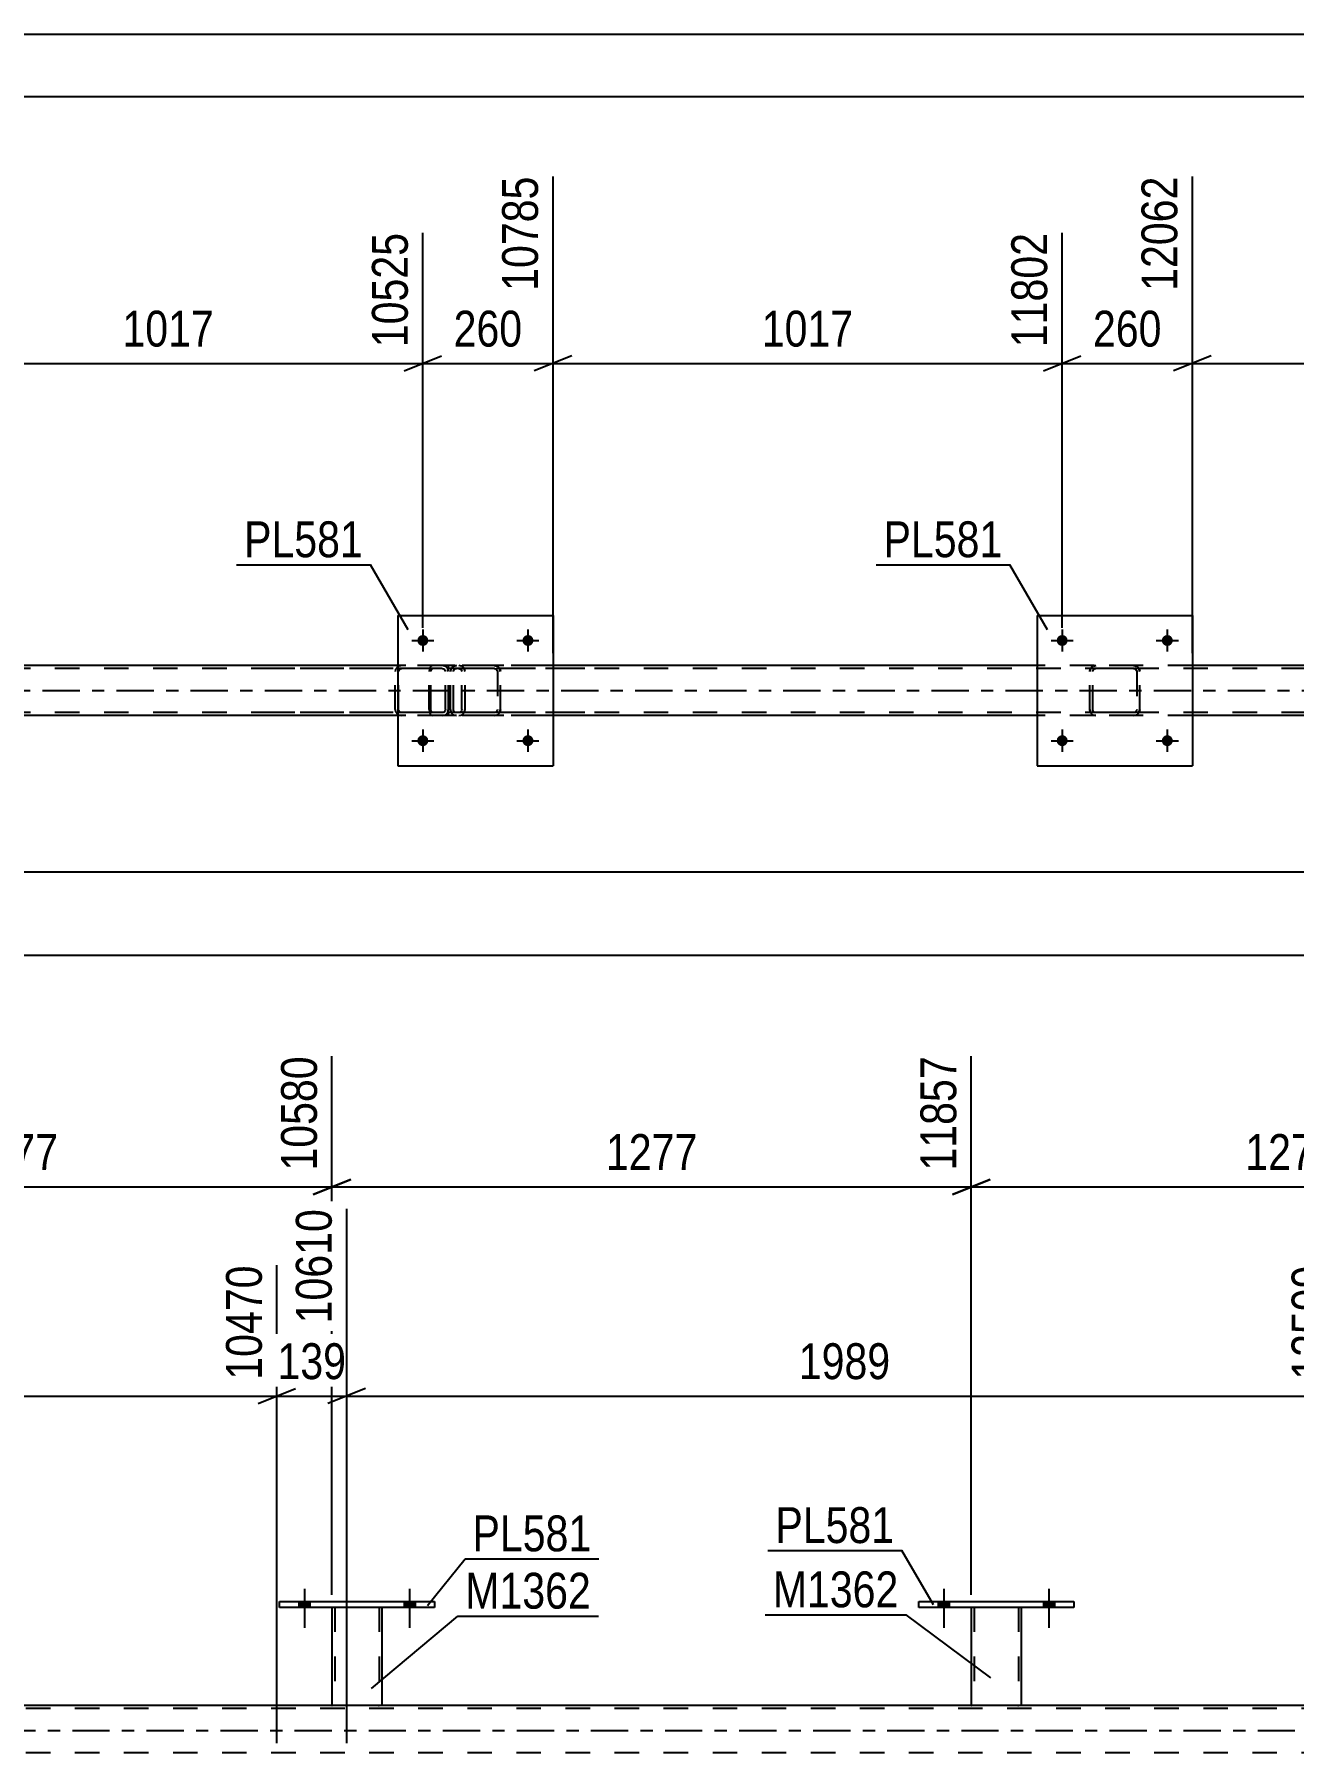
# Model space of a CAD drawing. Header units: millimetres. Extents: x 0 to 841, y 0 to 594.
# Drawn here: x 505.3 to 606, y 456.8 to 594 of the extents above; entities that cross this region are included whole.
import ezdxf

# ---------------------------------------------------------------- set-up
doc = ezdxf.new("R2010")
doc.units = ezdxf.units.MM
doc.linetypes.add('DXK_LINE_DOT2', pattern=[3.9198, 1.9599, -1.9599])
doc.linetypes.add('DXK_LINE_DOT3', pattern=[5.9187, 2.979, -0.9799, 0.9799, -0.9799])
doc.styles.add('Arial Narrow', font='ARIALN.TTF', dxfattribs={"height": 0.2})

# ---------------------------------------------------------------- blocks, each defined once
blk = doc.blocks.new('Unknown-318894806-1133')
at = {"color": 5, "linetype": 'Continuous'}
for p, q in [((841, 594), (0, 594)), ((836, 589), (5, 589))]:
    blk.add_line(p, q, dxfattribs=at)
blk = doc.blocks.new('Part-318894806-4805 - 4784')
at = {"color": 7, "linetype": 'DXK_LINE_DOT2'}
for p, q in [((537.92, 543.6), (522.93, 543.6)), ((537.92, 543.36), (522.93, 543.36)), ((534.69, 543.6), (534.49, 543.56)), ((534.51, 543.29), (534.59, 543.34)), ((534.59, 543.34), (534.69, 543.36)), ((538.12, 543.56), (537.92, 543.6)), ((537.92, 543.36), (538.02, 543.34)), ((538.02, 543.34), (538.1, 543.29)), ((534.21, 543.29), (534.18, 543.12)), ((534.18, 540.08), (534.18, 543.12)), ((534.21, 543.3), (534.21, 543.29)), ((534.43, 543.12), (534.45, 543.21)), ((534.43, 540.08), (534.43, 543.12)), ((534.45, 543.21), (534.51, 543.29)), ((538.1, 543.29), (538.16, 543.21)), ((538.16, 543.21), (538.18, 543.12)), ((538.18, 540.08), (538.18, 543.12)), ((538.43, 543.12), (538.39, 543.3)), ((538.43, 540.08), (538.43, 543.12)), ((537.92, 539.84), (522.93, 539.84)), ((537.92, 539.6), (522.93, 539.6)), ((534.18, 540.08), (534.21, 539.9)), ((534.45, 539.99), (534.43, 540.08)), ((534.51, 539.91), (534.45, 539.99)), ((534.49, 539.64), (534.69, 539.6)), ((534.59, 539.86), (534.51, 539.91)), ((534.69, 539.84), (534.59, 539.86)), ((538.02, 539.86), (537.92, 539.84)), ((537.92, 539.6), (538.12, 539.64)), ((538.1, 539.91), (538.02, 539.86)), ((538.16, 539.99), (538.1, 539.91)), ((538.18, 540.08), (538.16, 539.99)), ((538.39, 539.9), (538.43, 540.08))]:
    blk.add_line(p, q, dxfattribs=at)
for centre, start, end in [((534.67, 543.1), 110.7583, 155.68), ((537.94, 543.1), 24.32, 69.2417), ((534.67, 540.1), 204.32, 249.2417), ((537.94, 540.1), 290.7583, 335.68)]:
    blk.add_arc(centre, 0.496, start, end, dxfattribs=at)
blk = doc.blocks.new('Part-318894806-4856 - 4784')
at = {"color": 2, "linetype": 'Continuous'}
for p, q in [((534.38, 547.6), (534.38, 535.6)), ((534.38, 547.6), (546.78, 547.6)), ((546.78, 547.6), (546.78, 535.6)), ((534.38, 535.6), (546.78, 535.6))]:
    blk.add_line(p, q, dxfattribs=at)
blk = doc.blocks.new('Part-318894806-4792 - 4784')
at = {"color": 7, "linetype": 'DXK_LINE_DOT2'}
for p, q in [((536.96, 543.46), (536.91, 543.3)), ((537.05, 543.56), (536.96, 543.46)), ((537.16, 543.6), (537.05, 543.56)), ((537.06, 543.29), (537.1, 543.34)), ((537.1, 543.34), (537.16, 543.36)), ((549.31, 543.6), (537.16, 543.6)), ((549.31, 543.36), (537.16, 543.36)), ((538.43, 543.36), (538.43, 543.6)), ((539.44, 543.56), (539.25, 543.6)), ((539.25, 543.36), (539.34, 543.34)), ((539.34, 543.34), (539.43, 543.29)), ((536.91, 543.3), (536.89, 543.12)), ((536.89, 540.08), (536.89, 543.12)), ((537.02, 543.12), (537.03, 543.21)), ((537.02, 540.08), (537.02, 543.12)), ((537.03, 543.21), (537.06, 543.29)), ((539.43, 543.29), (539.48, 543.21)), ((539.48, 543.21), (539.5, 543.12)), ((539.5, 540.08), (539.5, 543.12)), ((539.75, 543.12), (539.71, 543.3)), ((539.75, 540.08), (539.75, 543.12)), ((536.89, 540.08), (536.91, 539.9)), ((536.91, 539.9), (536.96, 539.74)), ((536.96, 539.74), (537.05, 539.64)), ((537.03, 539.99), (537.02, 540.08)), ((537.06, 539.91), (537.03, 539.99)), ((537.05, 539.64), (537.16, 539.6)), ((537.1, 539.86), (537.06, 539.91)), ((537.16, 539.84), (537.1, 539.86)), ((549.31, 539.84), (537.16, 539.84)), ((549.31, 539.6), (537.16, 539.6)), ((538.43, 539.6), (538.43, 539.84)), ((539.34, 539.86), (539.25, 539.84)), ((539.25, 539.6), (539.44, 539.64)), ((539.43, 539.91), (539.34, 539.86)), ((539.48, 539.99), (539.43, 539.91)), ((539.5, 540.08), (539.48, 539.99)), ((539.71, 539.9), (539.75, 540.08))]:
    blk.add_line(p, q, dxfattribs=at)
for centre, start, end in [((539.26, 543.11), 23.8494, 68.8059), ((539.26, 540.1), 291.1941, 336.1506)]:
    blk.add_arc(centre, 0.492, start, end, dxfattribs=at)
blk = doc.blocks.new('Part-318894806-4857 - 4784')
at = {"color": 7, "linetype": 'DXK_LINE_DOT2'}
for p, q in [((589.96, 543.56), (590.14, 543.6)), ((590.14, 543.6), (589.96, 543.56)), ((589.97, 543.29), (590.05, 543.34)), ((590.05, 543.34), (590.14, 543.36)), ((593.18, 543.6), (590.14, 543.6)), ((593.18, 543.36), (590.14, 543.36)), ((593.18, 543.6), (593.36, 543.56)), ((593.36, 543.56), (593.18, 543.6)), ((593.18, 543.36), (593.27, 543.34)), ((593.27, 543.34), (593.35, 543.29)), ((589.66, 543.12), (589.7, 543.3)), ((589.7, 543.3), (589.66, 543.12)), ((589.66, 540.08), (589.66, 543.12)), ((589.9, 543.12), (589.92, 543.21)), ((589.9, 540.08), (589.9, 543.12)), ((589.92, 543.21), (589.97, 543.29)), ((593.35, 543.29), (593.4, 543.21)), ((593.4, 543.21), (593.42, 543.12)), ((593.42, 543.12), (593.42, 540.08)), ((593.62, 543.3), (593.66, 543.12)), ((593.66, 543.12), (593.62, 543.3)), ((593.66, 540.08), (593.66, 543.12)), ((589.7, 539.9), (589.66, 540.08)), ((589.66, 540.08), (589.7, 539.9)), ((589.92, 539.99), (589.9, 540.08)), ((589.97, 539.91), (589.92, 539.99)), ((590.14, 539.6), (589.96, 539.64)), ((589.96, 539.64), (590.14, 539.6)), ((590.05, 539.86), (589.97, 539.91)), ((590.14, 539.84), (590.05, 539.86)), ((593.18, 539.84), (590.14, 539.84)), ((593.18, 539.6), (590.14, 539.6)), ((593.27, 539.86), (593.18, 539.84)), ((593.36, 539.64), (593.18, 539.6)), ((593.18, 539.6), (593.36, 539.64)), ((593.35, 539.91), (593.27, 539.86)), ((593.4, 539.99), (593.35, 539.91)), ((593.42, 540.08), (593.4, 539.99)), ((593.66, 540.08), (593.62, 539.9)), ((593.62, 539.9), (593.66, 540.08))]:
    blk.add_line(p, q, dxfattribs=at)
at = {"color": 7, "linetype": 'DXK_LINE_DOT3'}
blk.add_line((591.66, 541.6), (591.66, 541.6), dxfattribs=at)
at = {"color": 7, "linetype": 'DXK_LINE_DOT2'}
for centre, start, end in [((590.14, 543.12), 112.5, 157.5), ((590.14, 543.12), 112.5, 157.5), ((593.18, 543.12), 22.5, 67.5), ((593.18, 543.12), 22.5, 67.5), ((590.14, 540.08), 202.5, 247.5), ((590.14, 540.08), 202.5, 247.5), ((593.18, 540.08), 292.5, 337.5), ((593.18, 540.08), 292.5, 337.5)]:
    blk.add_arc(centre, 0.48, start, end, dxfattribs=at)
blk = doc.blocks.new('Bolt-318894806-4917 - 4784')
at = {"linetype": 'Continuous'}
for points in [[(536.82, 537.6, -1), (535.94, 537.6, -1)], [(545.22, 537.6, -1), (544.34, 537.6, -1)]]:
    blk.add_hatch(color=1, dxfattribs=at).paths.add_polyline_path(points)
at = {"color": 1, "linetype": 'Continuous'}
for p, q in [((536.38, 538.48), (536.38, 536.72)), ((544.78, 538.48), (544.78, 536.72)), ((535.5, 537.6), (537.26, 537.6)), ((543.9, 537.6), (545.66, 537.6))]:
    blk.add_line(p, q, dxfattribs=at)
blk = doc.blocks.new('Part-318894806-4851 - 4784')
at = {"color": 7, "linetype": 'DXK_LINE_DOT2'}
for p, q in [((538.87, 543.56), (539.06, 543.6)), ((539.06, 543.6), (538.87, 543.56)), ((538.89, 543.29), (538.97, 543.34)), ((538.97, 543.34), (539.06, 543.36)), ((542.1, 543.6), (539.06, 543.6)), ((542.1, 543.36), (539.06, 543.36)), ((542.1, 543.6), (542.28, 543.56)), ((542.28, 543.56), (542.1, 543.6)), ((542.1, 543.36), (542.19, 543.34)), ((542.19, 543.34), (542.27, 543.29)), ((538.58, 543.12), (538.62, 543.3)), ((538.62, 543.3), (538.58, 543.12)), ((538.58, 540.08), (538.58, 543.12)), ((538.82, 543.12), (538.84, 543.21)), ((538.82, 540.08), (538.82, 543.12)), ((538.84, 543.21), (538.89, 543.29)), ((542.27, 543.29), (542.32, 543.21)), ((542.32, 543.21), (542.34, 543.12)), ((542.34, 543.12), (542.34, 540.08)), ((542.54, 543.3), (542.58, 543.12)), ((542.58, 543.12), (542.54, 543.3)), ((542.58, 540.08), (542.58, 543.12)), ((538.62, 539.9), (538.58, 540.08)), ((538.58, 540.08), (538.62, 539.9)), ((538.84, 539.99), (538.82, 540.08)), ((538.89, 539.91), (538.84, 539.99)), ((539.06, 539.6), (538.87, 539.64)), ((538.87, 539.64), (539.06, 539.6)), ((538.97, 539.86), (538.89, 539.91)), ((539.06, 539.84), (538.97, 539.86)), ((542.1, 539.84), (539.06, 539.84)), ((542.1, 539.6), (539.06, 539.6)), ((542.19, 539.86), (542.1, 539.84)), ((542.28, 539.64), (542.1, 539.6)), ((542.1, 539.6), (542.28, 539.64)), ((542.27, 539.91), (542.19, 539.86)), ((542.32, 539.99), (542.27, 539.91)), ((542.34, 540.08), (542.32, 539.99)), ((542.58, 540.08), (542.54, 539.9)), ((542.54, 539.9), (542.58, 540.08))]:
    blk.add_line(p, q, dxfattribs=at)
at = {"color": 7, "linetype": 'DXK_LINE_DOT3'}
blk.add_line((540.58, 541.6), (540.58, 541.6), dxfattribs=at)
at = {"color": 7, "linetype": 'DXK_LINE_DOT2'}
for centre, start, end in [((539.06, 543.12), 112.5, 157.5), ((539.06, 543.12), 112.5, 157.5), ((542.1, 543.12), 22.5, 67.5), ((542.1, 543.12), 22.5, 67.5), ((539.06, 540.08), 202.5, 247.5), ((539.06, 540.08), 202.5, 247.5), ((542.1, 540.08), 292.5, 337.5), ((542.1, 540.08), 292.5, 337.5)]:
    blk.add_arc(centre, 0.48, start, end, dxfattribs=at)
blk = doc.blocks.new('Part-318894806-4862 - 4784')
at = {"color": 2, "linetype": 'Continuous'}
for p, q in [((585.46, 547.6), (585.46, 535.6)), ((585.46, 547.6), (597.86, 547.6)), ((597.86, 547.6), (597.86, 535.6)), ((585.46, 535.6), (597.86, 535.6))]:
    blk.add_line(p, q, dxfattribs=at)
blk = doc.blocks.new('Bolt-318894806-4918 - 4784')
at = {"linetype": 'Continuous'}
for points in [[(536.82, 545.6, -1), (535.94, 545.6, -1)], [(545.22, 545.6, -1), (544.34, 545.6, -1)]]:
    blk.add_hatch(color=1, dxfattribs=at).paths.add_polyline_path(points)
at = {"color": 1, "linetype": 'Continuous'}
for p, q in [((536.38, 546.48), (536.38, 544.72)), ((544.78, 546.48), (544.78, 544.72)), ((535.5, 545.6), (537.26, 545.6)), ((543.9, 545.6), (545.66, 545.6))]:
    blk.add_line(p, q, dxfattribs=at)
blk = doc.blocks.new('Bolt-318894806-4919 - 4784')
at = {"linetype": 'Continuous'}
for points in [[(587.9, 537.6, -1), (587.02, 537.6, -1)], [(596.3, 537.6, -1), (595.42, 537.6, -1)]]:
    blk.add_hatch(color=1, dxfattribs=at).paths.add_polyline_path(points)
at = {"color": 1, "linetype": 'Continuous'}
for p, q in [((587.46, 538.48), (587.46, 536.72)), ((595.86, 538.48), (595.86, 536.72)), ((586.58, 537.6), (588.34, 537.6)), ((594.98, 537.6), (596.74, 537.6))]:
    blk.add_line(p, q, dxfattribs=at)
blk = doc.blocks.new('Bolt-318894806-4920 - 4784')
at = {"linetype": 'Continuous'}
for points in [[(587.9, 545.6, -1), (587.02, 545.6, -1)], [(596.3, 545.6, -1), (595.42, 545.6, -1)]]:
    blk.add_hatch(color=1, dxfattribs=at).paths.add_polyline_path(points)
at = {"color": 1, "linetype": 'Continuous'}
for p, q in [((587.46, 546.48), (587.46, 544.72)), ((595.86, 546.48), (595.86, 544.72)), ((586.58, 545.6), (588.34, 545.6)), ((594.98, 545.6), (596.74, 545.6))]:
    blk.add_line(p, q, dxfattribs=at)
blk = doc.blocks.new('Part-318894806-4962 - 4784')
at = {"color": 7, "linetype": 'DXK_LINE_DOT2'}
for p, q in [((716.7, 543.36), (115.36, 543.36)), ((546.78, 543.6), (534.38, 543.6)), ((597.86, 543.6), (585.46, 543.6)), ((716.7, 539.84), (115.36, 539.84)), ((546.78, 539.6), (534.38, 539.6)), ((597.86, 539.6), (585.46, 539.6))]:
    blk.add_line(p, q, dxfattribs=at)
at = {"color": 2, "linetype": 'Continuous'}
for p, q in [((534.38, 543.6), (495.7, 543.6)), ((585.46, 543.6), (546.78, 543.6)), ((636.54, 543.6), (597.86, 543.6)), ((534.38, 539.6), (495.7, 539.6)), ((585.46, 539.6), (546.78, 539.6)), ((636.54, 539.6), (597.86, 539.6))]:
    blk.add_line(p, q, dxfattribs=at)
at = {"color": 7, "linetype": 'DXK_LINE_DOT3'}
blk.add_line((115.36, 541.6), (716.7, 541.6), dxfattribs=at)
blk = doc.blocks.new('Bolt-318894806-3454 - 3231')
at = {"linetype": 'Continuous'}
for points in [[(526.48, 468.39), (527.36, 468.39), (527.36, 468.87), (526.48, 468.87)], [(534.88, 468.39), (535.76, 468.39), (535.76, 468.87), (534.88, 468.87)]]:
    blk.add_hatch(color=1, dxfattribs=at).paths.add_polyline_path(points)
at = {"color": 1, "linetype": 'Continuous'}
for p, q in [((526.92, 469.87), (526.92, 466.75)), ((535.32, 469.87), (535.32, 466.75)), ((526.48, 468.87), (526.48, 468.39)), ((527.36, 468.87), (527.36, 468.39)), ((534.88, 468.87), (534.88, 468.39)), ((535.76, 468.87), (535.76, 468.39))]:
    blk.add_line(p, q, dxfattribs=at)
blk = doc.blocks.new('Part-318894806-3273 - 3231')
at = {"color": 2, "linetype": 'Continuous'}
for p, q in [((576, 468.87), (588.4, 468.87)), ((576, 468.39), (576, 468.87)), ((588.4, 468.39), (576, 468.39)), ((588.4, 468.87), (588.4, 468.39))]:
    blk.add_line(p, q, dxfattribs=at)
blk = doc.blocks.new('Part-318894806-3278 - 3231')
at = {"color": 2, "linetype": 'Continuous'}
for p, q in [((580.2, 468.39), (580.2, 460.55)), ((584.2, 460.55), (584.2, 468.39)), ((584.2, 460.55), (580.21, 460.55))]:
    blk.add_line(p, q, dxfattribs=at)
at = {"color": 7, "linetype": 'DXK_LINE_DOT2'}
for p, q in [((584.2, 468.39), (580.2, 468.39)), ((580.2, 468.39), (580.2, 468.39)), ((580.2, 468.39), (580.2, 468.39)), ((580.44, 468.39), (580.44, 460.55)), ((583.96, 468.39), (583.96, 460.55)), ((584.2, 468.39), (584.2, 468.39)), ((584.2, 468.39), (584.2, 468.39)), ((580.2, 460.55), (580.2, 460.55)), ((580.2, 460.55), (580.21, 460.55)), ((580.21, 460.55), (580.2, 460.55)), ((583.91, 460.55), (583.95, 460.55)), ((583.91, 460.55), (583.95, 460.55)), ((583.95, 460.55), (583.96, 460.55)), ((583.95, 460.55), (583.96, 460.55)), ((584.2, 460.55), (584.17, 460.55)), ((584.2, 460.55), (584.2, 460.55)), ((584.2, 460.55), (584.2, 460.55)), ((584.2, 460.55), (584.2, 460.55))]:
    blk.add_line(p, q, dxfattribs=at)
blk = doc.blocks.new('Bolt-318894806-3348 - 3231')
at = {"linetype": 'Continuous'}
for points in [[(577.56, 468.39), (578.44, 468.39), (578.44, 468.87), (577.56, 468.87)], [(585.96, 468.39), (586.84, 468.39), (586.84, 468.87), (585.96, 468.87)]]:
    blk.add_hatch(color=1, dxfattribs=at).paths.add_polyline_path(points)
at = {"color": 1, "linetype": 'Continuous'}
for p, q in [((578, 469.87), (578, 466.75)), ((586.4, 469.87), (586.4, 466.75)), ((577.56, 468.87), (577.56, 468.39)), ((578.44, 468.87), (578.44, 468.39)), ((585.96, 468.87), (585.96, 468.39)), ((586.84, 468.87), (586.84, 468.39))]:
    blk.add_line(p, q, dxfattribs=at)
blk = doc.blocks.new('Bolt-318894806-3347 - 3231')
at = {"linetype": 'Continuous'}
for points in [[(577.56, 468.39), (578.44, 468.39), (578.44, 468.87), (577.56, 468.87)], [(585.96, 468.39), (586.84, 468.39), (586.84, 468.87), (585.96, 468.87)]]:
    blk.add_hatch(color=1, dxfattribs=at).paths.add_polyline_path(points)
at = {"color": 1, "linetype": 'Continuous'}
for p, q in [((578, 469.87), (578, 466.75)), ((586.4, 469.87), (586.4, 466.75)), ((577.56, 468.87), (577.56, 468.39)), ((578.44, 468.87), (578.44, 468.39)), ((585.96, 468.87), (585.96, 468.39)), ((586.84, 468.87), (586.84, 468.39))]:
    blk.add_line(p, q, dxfattribs=at)
blk = doc.blocks.new('Part-318894806-3358 - 3231')
at = {"color": 2, "linetype": 'Continuous'}
for p, q in [((529.12, 468.39), (529.12, 460.55)), ((533.12, 460.55), (533.12, 468.39)), ((533.12, 460.55), (529.13, 460.55))]:
    blk.add_line(p, q, dxfattribs=at)
at = {"color": 7, "linetype": 'DXK_LINE_DOT2'}
for p, q in [((533.12, 468.39), (529.12, 468.39)), ((529.12, 468.39), (529.12, 468.39)), ((529.12, 468.39), (529.12, 468.39)), ((529.36, 468.39), (529.36, 460.55)), ((532.88, 468.39), (532.88, 460.55)), ((533.12, 468.39), (533.12, 468.39)), ((533.12, 468.39), (533.12, 468.39)), ((529.12, 460.55), (529.12, 460.55)), ((529.12, 460.55), (529.13, 460.55)), ((529.13, 460.55), (529.12, 460.55)), ((532.83, 460.55), (532.87, 460.55)), ((532.83, 460.55), (532.87, 460.55)), ((532.87, 460.55), (532.88, 460.55)), ((532.87, 460.55), (532.88, 460.55)), ((533.12, 460.55), (533.09, 460.55)), ((533.12, 460.55), (533.12, 460.55)), ((533.12, 460.55), (533.12, 460.55)), ((533.12, 460.55), (533.12, 460.55))]:
    blk.add_line(p, q, dxfattribs=at)
blk = doc.blocks.new('Part-318894806-3353 - 3231')
at = {"color": 2, "linetype": 'Continuous'}
for p, q in [((524.92, 468.87), (537.32, 468.87)), ((524.92, 468.39), (524.92, 468.87)), ((537.32, 468.39), (524.92, 468.39)), ((537.32, 468.87), (537.32, 468.39))]:
    blk.add_line(p, q, dxfattribs=at)
blk = doc.blocks.new('Bolt-318894806-3453 - 3231')
at = {"linetype": 'Continuous'}
for points in [[(526.48, 468.39), (527.36, 468.39), (527.36, 468.87), (526.48, 468.87)], [(534.88, 468.39), (535.76, 468.39), (535.76, 468.87), (534.88, 468.87)]]:
    blk.add_hatch(color=1, dxfattribs=at).paths.add_polyline_path(points)
at = {"color": 1, "linetype": 'Continuous'}
for p, q in [((526.92, 469.87), (526.92, 466.75)), ((535.32, 469.87), (535.32, 466.75)), ((526.48, 468.87), (526.48, 468.39)), ((527.36, 468.87), (527.36, 468.39)), ((534.88, 468.87), (534.88, 468.39)), ((535.76, 468.87), (535.76, 468.39))]:
    blk.add_line(p, q, dxfattribs=at)
blk = doc.blocks.new('Part-318894806-3655 - 3231')
at = {"color": 7, "linetype": 'DXK_LINE_DOT2'}
for p, q in [((749.65, 460.31), (105.91, 460.31)), ((533.12, 460.55), (529.12, 460.55)), ((584.2, 460.55), (580.2, 460.55)), ((749.65, 456.79), (105.91, 456.79))]:
    blk.add_line(p, q, dxfattribs=at)
at = {"color": 2, "linetype": 'Continuous'}
for p, q in [((529.12, 460.55), (482.04, 460.55)), ((580.2, 460.55), (533.12, 460.55)), ((631.28, 460.55), (584.2, 460.55))]:
    blk.add_line(p, q, dxfattribs=at)
at = {"color": 7, "linetype": 'DXK_LINE_DOT3'}
blk.add_line((105.91, 458.55), (749.65, 458.55), dxfattribs=at)
blk = doc.blocks.new('StraightDimension-318894806-5026 - 4784')
at = {"color": 7, "linetype": 'Continuous'}
blk.add_line((115.36, 527.13), (753.82, 527.13), dxfattribs=at)
blk = doc.blocks.new('StraightDimension-318894806-5394 - 4784')
at = {"color": 7, "linetype": 'Continuous'}
for p, q in [((495.7, 544.6), (495.7, 580.83)), ((536.38, 546.6), (536.38, 578.16)), ((497.2, 568.32), (494.2, 567.12)), ((534.88, 567.12), (537.88, 568.32)), ((495.7, 567.72), (536.38, 567.72))]:
    blk.add_line(p, q, dxfattribs=at)
at = {"color": 0}
blk.add_wipeout([(520.29, 568.47), (520.29, 572.67), (511.78, 572.67), (511.78, 568.47)], dxfattribs=at)
at = {"color": 3, "style": 'Arial Narrow'}
blk.add_text('1017', height=2.863, dxfattribs=at).set_placement((512.38, 569.07))
at = {"color": 0, "linetype": 'Continuous'}
blk.add_wipeout([(535.78, 578.76), (531.58, 578.76), (531.58, 568.42), (535.78, 568.42)], dxfattribs=at)
at = {"color": 3, "linetype": 'Continuous', "style": 'Arial Narrow'}
blk.add_text('10525', height=2.863, rotation=90.0002, dxfattribs=at).set_placement((535.18, 569.02))
blk = doc.blocks.new('StraightDimension-318894806-5414 - 4784')
at = {"color": 7, "linetype": 'Continuous'}
for p, q in [((546.78, 544.6), (546.78, 582.66)), ((536.38, 546.6), (536.38, 578.16)), ((534.88, 567.12), (537.88, 568.32)), ((548.28, 568.32), (545.28, 567.12)), ((536.38, 567.72), (546.78, 567.72))]:
    blk.add_line(p, q, dxfattribs=at)
at = {"color": 0}
blk.add_wipeout([(544.92, 568.47), (544.92, 572.67), (538.24, 572.67), (538.24, 568.47)], dxfattribs=at)
at = {"color": 3, "style": 'Arial Narrow'}
blk.add_text('260', height=2.863, dxfattribs=at).set_placement((538.84, 569.07))
at = {"color": 0, "linetype": 'Continuous'}
blk.add_wipeout([(546.18, 583.26), (541.98, 583.26), (541.98, 572.92), (546.18, 572.92)], dxfattribs=at)
at = {"color": 3, "linetype": 'Continuous', "style": 'Arial Narrow'}
blk.add_text('10785', height=2.863, rotation=90.0002, dxfattribs=at).set_placement((545.58, 573.52))
blk = doc.blocks.new('StraightDimension-318894806-5434 - 4784')
at = {"color": 7, "linetype": 'Continuous'}
for p, q in [((546.78, 544.6), (546.78, 582.66)), ((587.46, 546.6), (587.46, 578.16)), ((548.28, 568.32), (545.28, 567.12)), ((585.96, 567.12), (588.96, 568.32)), ((546.78, 567.72), (587.46, 567.72))]:
    blk.add_line(p, q, dxfattribs=at)
at = {"color": 0}
blk.add_wipeout([(571.38, 568.47), (571.38, 572.67), (562.86, 572.67), (562.86, 568.47)], dxfattribs=at)
at = {"color": 3, "style": 'Arial Narrow'}
blk.add_text('1017', height=2.863, dxfattribs=at).set_placement((563.46, 569.07))
at = {"color": 0, "linetype": 'Continuous'}
blk.add_wipeout([(586.86, 578.76), (582.66, 578.76), (582.66, 568.42), (586.86, 568.42)], dxfattribs=at)
at = {"color": 3, "linetype": 'Continuous', "style": 'Arial Narrow'}
blk.add_text('11802', height=2.863, rotation=90.0002, dxfattribs=at).set_placement((586.26, 569.02))
blk = doc.blocks.new('StraightDimension-318894806-5454 - 4784')
at = {"color": 7, "linetype": 'Continuous'}
for p, q in [((597.86, 544.6), (597.86, 582.66)), ((587.46, 546.6), (587.46, 578.16)), ((585.96, 567.12), (588.96, 568.32)), ((599.36, 568.32), (596.36, 567.12)), ((587.46, 567.72), (597.86, 567.72))]:
    blk.add_line(p, q, dxfattribs=at)
at = {"color": 0}
blk.add_wipeout([(596, 568.47), (596, 572.67), (589.32, 572.67), (589.32, 568.47)], dxfattribs=at)
at = {"color": 3, "style": 'Arial Narrow'}
blk.add_text('260', height=2.863, dxfattribs=at).set_placement((589.92, 569.07))
at = {"color": 0, "linetype": 'Continuous'}
blk.add_wipeout([(597.26, 583.26), (593.06, 583.26), (593.06, 572.92), (597.26, 572.92)], dxfattribs=at)
at = {"color": 3, "linetype": 'Continuous', "style": 'Arial Narrow'}
blk.add_text('12062', height=2.863, rotation=90.0002, dxfattribs=at).set_placement((596.66, 573.52))
blk = doc.blocks.new('StraightDimension-318894806-5474 - 4784')
at = {"color": 7, "linetype": 'Continuous'}
for p, q in [((597.86, 544.6), (597.86, 582.66)), ((638.54, 546.6), (638.54, 578.16)), ((599.36, 568.32), (596.36, 567.12)), ((637.04, 567.12), (640.04, 568.32)), ((597.86, 567.72), (638.54, 567.72))]:
    blk.add_line(p, q, dxfattribs=at)
at = {"color": 0}
blk.add_wipeout([(622.46, 568.47), (622.46, 572.67), (613.94, 572.67), (613.94, 568.47)], dxfattribs=at)
at = {"color": 3, "style": 'Arial Narrow'}
blk.add_text('1017', height=2.863, dxfattribs=at).set_placement((614.54, 569.07))
at = {"color": 0, "linetype": 'Continuous'}
blk.add_wipeout([(637.94, 578.76), (633.74, 578.76), (633.74, 568.42), (637.94, 568.42)], dxfattribs=at)
at = {"color": 3, "linetype": 'Continuous', "style": 'Arial Narrow'}
blk.add_text('13079', height=2.863, rotation=90.0002, dxfattribs=at).set_placement((637.34, 569.02))
blk = doc.blocks.new('StraightDimension-318894806-5602 - 4784')
at = {"color": 7, "linetype": 'Continuous'}
blk.add_line((114.72, 520.48), (754.46, 520.48), dxfattribs=at)
blk = doc.blocks.new('StraightDimension-318894806-4548 - 3231')
at = {"color": 7, "linetype": 'Continuous'}
for p, q in [((445.16, 457.55), (445.16, 498.38)), ((524.72, 457.55), (524.72, 495.71)), ((446.66, 485.87), (443.66, 484.67)), ((523.22, 484.67), (526.22, 485.87)), ((445.16, 485.27), (524.72, 485.27))]:
    blk.add_line(p, q, dxfattribs=at)
at = {"color": 0}
blk.add_wipeout([(489.2, 486.02), (489.2, 490.22), (480.68, 490.22), (480.68, 486.02)], dxfattribs=at)
at = {"color": 3, "style": 'Arial Narrow'}
blk.add_text('1989', height=2.863, dxfattribs=at).set_placement((481.28, 486.62))
at = {"color": 0, "linetype": 'Continuous'}
blk.add_wipeout([(524.12, 496.31), (519.92, 496.31), (519.92, 485.97), (524.12, 485.97)], dxfattribs=at)
at = {"color": 3, "linetype": 'Continuous', "style": 'Arial Narrow'}
blk.add_text('10470', height=2.863, rotation=90.0002, dxfattribs=at).set_placement((523.52, 486.57))
blk = doc.blocks.new('StraightDimension-318894806-3880 - 3231')
at = {"color": 7, "linetype": 'Continuous'}
for p, q in [((580.2, 469.39), (580.2, 512.41)), ((631.28, 469.39), (631.28, 512.41)), ((581.7, 502.57), (578.7, 501.37)), ((629.78, 501.37), (632.78, 502.57)), ((580.2, 501.97), (631.28, 501.97))]:
    blk.add_line(p, q, dxfattribs=at)
at = {"color": 0}
blk.add_wipeout([(610, 502.72), (610, 506.92), (601.49, 506.92), (601.49, 502.72)], dxfattribs=at)
at = {"color": 3, "style": 'Arial Narrow'}
blk.add_text('1277', height=2.863, dxfattribs=at).set_placement((602.09, 503.32))
at = {"color": 0, "linetype": 'Continuous'}
blk.add_wipeout([(630.68, 513.01), (626.48, 513.01), (626.48, 502.67), (630.68, 502.67)], dxfattribs=at)
at = {"color": 3, "linetype": 'Continuous', "style": 'Arial Narrow'}
blk.add_text('13134', height=2.863, rotation=90.0002, dxfattribs=at).set_placement((630.08, 503.27))
blk = doc.blocks.new('StraightDimension-318894806-3890 - 3231')
at = {"color": 7, "linetype": 'Continuous'}
for p, q in [((529.12, 469.39), (529.12, 512.41)), ((580.2, 469.39), (580.2, 512.41)), ((530.62, 502.57), (527.62, 501.37)), ((578.7, 501.37), (581.7, 502.57)), ((529.12, 501.97), (580.2, 501.97))]:
    blk.add_line(p, q, dxfattribs=at)
at = {"color": 0}
blk.add_wipeout([(558.92, 502.72), (558.92, 506.92), (550.41, 506.92), (550.41, 502.72)], dxfattribs=at)
at = {"color": 3, "style": 'Arial Narrow'}
blk.add_text('1277', height=2.863, dxfattribs=at).set_placement((551.01, 503.32))
at = {"color": 0, "linetype": 'Continuous'}
blk.add_wipeout([(579.6, 513.01), (575.4, 513.01), (575.4, 502.67), (579.6, 502.67)], dxfattribs=at)
at = {"color": 3, "linetype": 'Continuous', "style": 'Arial Narrow'}
blk.add_text('11857', height=2.863, rotation=90.0002, dxfattribs=at).set_placement((579, 503.27))
blk = doc.blocks.new('StraightDimension-318894806-3900 - 3231')
at = {"color": 7, "linetype": 'Continuous'}
for p, q in [((529.12, 469.39), (529.12, 512.41)), ((478.04, 469.39), (478.04, 510.58)), ((479.54, 502.57), (476.54, 501.37)), ((527.62, 501.37), (530.62, 502.57)), ((478.04, 501.97), (529.12, 501.97))]:
    blk.add_line(p, q, dxfattribs=at)
at = {"color": 0}
blk.add_wipeout([(507.84, 502.72), (507.84, 506.92), (499.33, 506.92), (499.33, 502.72)], dxfattribs=at)
at = {"color": 3, "style": 'Arial Narrow'}
blk.add_text('1277', height=2.863, dxfattribs=at).set_placement((499.93, 503.32))
at = {"color": 0, "linetype": 'Continuous'}
blk.add_wipeout([(528.52, 513.01), (524.32, 513.01), (524.32, 502.67), (528.52, 502.67)], dxfattribs=at)
at = {"color": 3, "linetype": 'Continuous', "style": 'Arial Narrow'}
blk.add_text('10580', height=2.863, rotation=90.0002, dxfattribs=at).set_placement((527.92, 503.27))
blk = doc.blocks.new('StraightDimension-318894806-4567 - 3231')
at = {"color": 7, "linetype": 'Continuous'}
for p, q in [((530.3, 457.55), (530.3, 500.21)), ((524.72, 457.55), (524.72, 495.71)), ((523.22, 484.67), (526.22, 485.87)), ((531.8, 485.87), (528.8, 484.67)), ((524.72, 485.27), (530.3, 485.27))]:
    blk.add_line(p, q, dxfattribs=at)
at = {"color": 0}
blk.add_wipeout([(530.85, 486.02), (530.85, 490.22), (524.17, 490.22), (524.17, 486.02)], dxfattribs=at)
at = {"color": 3, "style": 'Arial Narrow'}
blk.add_text('139', height=2.863, dxfattribs=at).set_placement((524.77, 486.62))
at = {"color": 0, "linetype": 'Continuous'}
blk.add_wipeout([(529.7, 500.81), (525.5, 500.81), (525.5, 490.47), (529.7, 490.47)], dxfattribs=at)
at = {"color": 3, "linetype": 'Continuous', "style": 'Arial Narrow'}
blk.add_text('10610', height=2.863, rotation=90.0002, dxfattribs=at).set_placement((529.1, 491.07))
blk = doc.blocks.new('StraightDimension-318894806-4586 - 3231')
at = {"color": 7, "linetype": 'Continuous'}
for p, q in [((530.3, 457.55), (530.3, 500.21)), ((609.85, 457.55), (609.85, 495.71)), ((531.8, 485.87), (528.8, 484.67)), ((608.35, 484.67), (611.35, 485.87)), ((530.3, 485.27), (609.85, 485.27))]:
    blk.add_line(p, q, dxfattribs=at)
at = {"color": 0}
blk.add_wipeout([(574.33, 486.02), (574.33, 490.22), (565.82, 490.22), (565.82, 486.02)], dxfattribs=at)
at = {"color": 3, "style": 'Arial Narrow'}
blk.add_text('1989', height=2.863, dxfattribs=at).set_placement((566.42, 486.62))
at = {"color": 0, "linetype": 'Continuous'}
blk.add_wipeout([(609.25, 496.31), (605.05, 496.31), (605.05, 485.97), (609.25, 485.97)], dxfattribs=at)
at = {"color": 3, "linetype": 'Continuous', "style": 'Arial Narrow'}
blk.add_text('12599', height=2.863, rotation=90.0002, dxfattribs=at).set_placement((608.65, 486.57))
blk = doc.blocks.new('Mark-318894806-4852 - 4784')
at = {"color": 0}
blk.add_wipeout([(531.61, 552.25), (531.61, 555.25), (522.1, 555.25), (522.1, 552.25)], dxfattribs=at)
blk.add_wipeout([(531.61, 552.25), (531.61, 555.25), (522.1, 555.25), (522.1, 552.25)], dxfattribs=at)
at = {"color": 30, "linetype": 'Continuous'}
for p in [(521.5, 551.65), (535.21, 546.45)]:
    blk.add_line(p, (532.21, 551.65), dxfattribs=at)
at = {"color": 3, "style": 'Arial Narrow'}
blk.add_text('PL581', height=2.863, dxfattribs=at).set_placement((522.1, 552.25))
blk = doc.blocks.new('Mark-318894806-4858 - 4784')
at = {"color": 0}
blk.add_wipeout([(582.69, 552.25), (582.69, 555.25), (573.19, 555.25), (573.19, 552.25)], dxfattribs=at)
blk.add_wipeout([(582.69, 552.25), (582.69, 555.25), (573.19, 555.25), (573.19, 552.25)], dxfattribs=at)
at = {"color": 30, "linetype": 'Continuous'}
for p in [(572.59, 551.65), (586.29, 546.45)]:
    blk.add_line(p, (583.29, 551.65), dxfattribs=at)
at = {"color": 3, "style": 'Arial Narrow'}
blk.add_text('PL581', height=2.863, dxfattribs=at).set_placement((573.19, 552.25))
blk = doc.blocks.new('Mark-318894806-3354 - 3231')
at = {"color": 0}
blk.add_wipeout([(549.82, 468.29), (549.82, 471.29), (539.77, 471.29), (539.77, 468.29)], dxfattribs=at)
blk.add_wipeout([(549.82, 468.29), (549.82, 471.29), (539.77, 471.29), (539.77, 468.29)], dxfattribs=at)
at = {"color": 30, "linetype": 'Continuous'}
for p, q in [((532.29, 461.92), (539.17, 467.69)), ((539.17, 467.69), (550.42, 467.69))]:
    blk.add_line(p, q, dxfattribs=at)
at = {"color": 3, "style": 'Arial Narrow'}
blk.add_text('M1362', height=2.863, dxfattribs=at).set_placement((539.77, 468.29))
blk = doc.blocks.new('Mark-318894806-3269 - 3231')
at = {"color": 0}
blk.add_wipeout([(574.06, 473.53), (574.06, 476.53), (564.55, 476.53), (564.55, 473.53)], dxfattribs=at)
blk.add_wipeout([(574.06, 473.53), (574.06, 476.53), (564.55, 476.53), (564.55, 473.53)], dxfattribs=at)
at = {"color": 30, "linetype": 'Continuous'}
for p in [(563.95, 472.93), (577.19, 468.6)]:
    blk.add_line(p, (574.66, 472.93), dxfattribs=at)
at = {"color": 3, "style": 'Arial Narrow'}
blk.add_text('PL581', height=2.863, dxfattribs=at).set_placement((564.55, 473.53))
blk = doc.blocks.new('Mark-318894806-3274 - 3231')
at = {"color": 0}
blk.add_wipeout([(574.39, 468.4), (574.39, 471.4), (564.34, 471.4), (564.34, 468.4)], dxfattribs=at)
blk.add_wipeout([(574.39, 468.4), (574.39, 471.4), (564.34, 471.4), (564.34, 468.4)], dxfattribs=at)
at = {"color": 30, "linetype": 'Continuous'}
for p in [(563.74, 467.8), (581.76, 462.76)]:
    blk.add_line(p, (574.99, 467.8), dxfattribs=at)
at = {"color": 3, "style": 'Arial Narrow'}
blk.add_text('M1362', height=2.863, dxfattribs=at).set_placement((564.34, 468.4))
blk = doc.blocks.new('Mark-318894806-3349 - 3231')
at = {"color": 0}
blk.add_wipeout([(549.85, 472.87), (549.85, 475.87), (540.35, 475.87), (540.35, 472.87)], dxfattribs=at)
blk.add_wipeout([(549.85, 472.87), (549.85, 475.87), (540.35, 475.87), (540.35, 472.87)], dxfattribs=at)
at = {"color": 30, "linetype": 'Continuous'}
for p, q in [((536.75, 468.55), (539.75, 472.27)), ((539.75, 472.27), (550.45, 472.27))]:
    blk.add_line(p, q, dxfattribs=at)
at = {"color": 3, "style": 'Arial Narrow'}
blk.add_text('PL581', height=2.863, dxfattribs=at).set_placement((540.35, 472.87))

msp = doc.modelspace()

# ---------------------------------------------------------------- block references
for name in ['Unknown-318894806-1133', 'Part-318894806-4856 - 4784', 'Part-318894806-4862 - 4784', 'Bolt-318894806-4918 - 4784', 'Bolt-318894806-4920 - 4784', 'Part-318894806-4962 - 4784', 'Part-318894806-4805 - 4784', 'Part-318894806-4792 - 4784', 'Part-318894806-4851 - 4784', 'Part-318894806-4857 - 4784', 'Bolt-318894806-4917 - 4784', 'Bolt-318894806-4919 - 4784', 'Bolt-318894806-3454 - 3231', 'Bolt-318894806-3453 - 3231', 'Bolt-318894806-3348 - 3231', 'Bolt-318894806-3347 - 3231', 'Part-318894806-3353 - 3231', 'Part-318894806-3358 - 3231', 'Part-318894806-3273 - 3231', 'Part-318894806-3278 - 3231', 'Part-318894806-3655 - 3231']:
    msp.add_blockref(name, (0, 0))

# ---------------------------------------------------------------- next in the draw order: block references
for name in ['StraightDimension-318894806-5394 - 4784', 'StraightDimension-318894806-5026 - 4784', 'StraightDimension-318894806-3880 - 3231', 'StraightDimension-318894806-4548 - 3231']:
    msp.add_blockref(name, (0, 0))

# ---------------------------------------------------------------- next in the draw order: block references
for name in ['StraightDimension-318894806-5414 - 4784', 'StraightDimension-318894806-5602 - 4784', 'StraightDimension-318894806-3890 - 3231']:
    msp.add_blockref(name, (0, 0))

# ---------------------------------------------------------------- next in the draw order: block references
for name in ['StraightDimension-318894806-5434 - 4784', 'Mark-318894806-4852 - 4784', 'StraightDimension-318894806-3900 - 3231']:
    msp.add_blockref(name, (0, 0))

# ---------------------------------------------------------------- next in the draw order: block references
for name in ['StraightDimension-318894806-5454 - 4784', 'StraightDimension-318894806-4567 - 3231']:
    msp.add_blockref(name, (0, 0))

# ---------------------------------------------------------------- next in the draw order: block references
for name in ['StraightDimension-318894806-5474 - 4784', 'Mark-318894806-4858 - 4784', 'StraightDimension-318894806-4586 - 3231']:
    msp.add_blockref(name, (0, 0))

# ---------------------------------------------------------------- next in the draw order: block references
for name in ['Mark-318894806-3269 - 3231', 'Mark-318894806-3354 - 3231']:
    msp.add_blockref(name, (0, 0))

# ---------------------------------------------------------------- next in the draw order: block references
for name in ['Mark-318894806-3349 - 3231', 'Mark-318894806-3274 - 3231']:
    msp.add_blockref(name, (0, 0))

doc.saveas('drawing.dxf')
